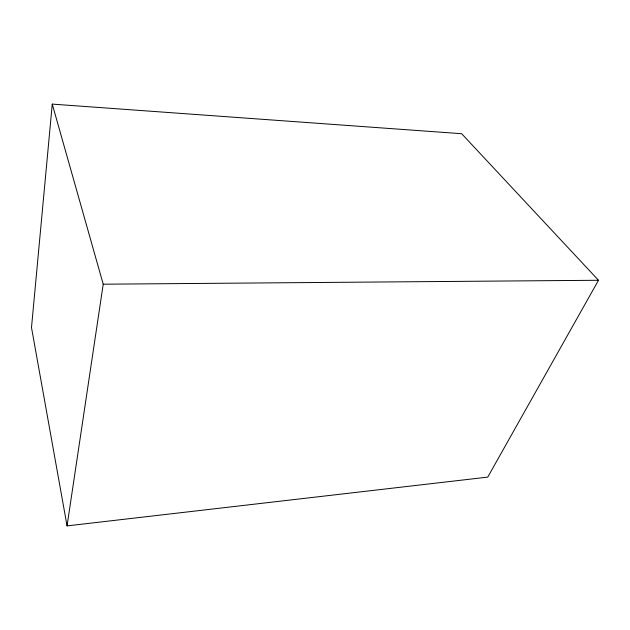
<?xml version="1.0" encoding="UTF-8"?>
<svg xmlns="http://www.w3.org/2000/svg" width="630" height="630" viewBox="0 0 630 630"><rect width="100%" height="100%" fill="white"/><g stroke="black" fill="none" stroke-linecap="round" stroke-linejoin="round"><path stroke-width="0.94" d="M52.258 104.107L31.5 327.561L67.056 525.892L487.746 477.115L598.5 280.271L461.664 133.71L52.258 104.107L103.218 284.201L67.056 525.892M103.218 284.201L598.5 280.271"/></g></svg>
